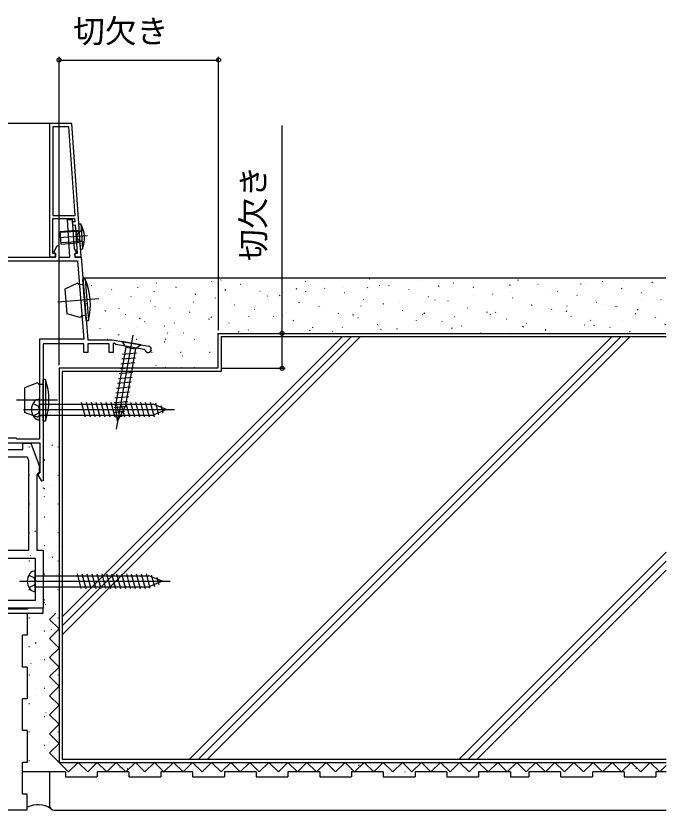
# Model space of a CAD drawing. Units: millimetres, scale not verified. Extents: x -525 to 525, y -783 to 779.
# Drawn here: x 152.4 to 357, y -263.8 to -14 of the extents above; entities that cross this region are included whole.
import ezdxf
from ezdxf.enums import TextEntityAlignment as Align

# ---------------------------------------------------------------- set-up
doc = ezdxf.new("R2010")
doc.units = ezdxf.units.MM
doc.header["$LTSCALE"] = 4
for name, color, linetype in [('0-2_YKK_11', 7, 'Continuous'), ('0-4_YKK_12', 2, 'Continuous'), ('0-5_YKK_13', 4, 'Continuous'), ('0-7_YKK_D', 6, 'Continuous'), ('0-9_YSS_K', 3, 'Continuous')]:
    doc.layers.add(name, color=color, linetype=linetype)
doc.styles.add('ＭＳ ゴシック', font='')
doc.styles.get('ＭＳ ゴシック').set_extended_font_data('MS Gothic')

msp = doc.modelspace()

# ---------------------------------------------------------------- linework, layer by layer
at = {"layer": '0-2_YKK_11'}
for points in [[(172.922, -89.747), (170, -47.847), (163, -47.847), (163, -89.747), (165, -89.747), (165, -88.747), (164, -88.747), (164, -77.747), (170.882, -77.747), (170.952, -78.749), (170.154, -78.805), (170.223, -79.803), (171.021, -79.747), (171.649, -88.747), (170.9, -88.747), (170.9, -89.747)], [(171.013, -76.747), (169.067, -48.847), (164, -48.847), (164, -76.747)], [(137.4, -147.147), (137.4, -91.047), (171.793, -91.047), (173.78, -115.647), (159.8, -115.647), (159.8, -147.147), (152.8, -147.147), (152.5, -146.847), (144.5, -146.847), (144.2, -147.147)], [(156.5, -182.047), (156.5, -153.998), (156.08, -152.847), (143, -152.847), (143, -154.347), (138.5, -154.347), (138.5, -182.047)], [(138.5, -184.547), (158.5, -184.547), (158.5, -197.847), (138.5, -197.847)]]:
    msp.add_lwpolyline(points, close=True, dxfattribs=at)
for points in [[(136, -146.347), (136, -89.847), (164.9, -89.847), (164.9, -88.939), (164.65, -88.643), (164.432, -88.213), (165.438, -86.201), (165.9, -86.31), (165.9, -89.847), (169.397, -89.847), (168.597, -78.047), (170.1, -78.047), (170.724, -87.249), (171.349, -88.18), (171.12, -88.646), (170.84, -88.966), (170.9, -89.847), (172.9, -89.847), (175, -115.847), (182.745, -115.847), (194.174, -117.862)], [(193.046, -119.148), (192.812, -118.942), (183.891, -117.369), (183.346, -116.912), (183, -117.074), (183, -119.847), (181.8, -119.847), (181.8, -117.147), (175, -117.147), (175, -119.847), (173.8, -119.847), (173.8, -117.147), (161, -117.147), (161, -160.279), (160.551, -160.396), (159.438, -158.393), (159.7, -157.947), (160, -157.647), (160, -148.347), (137.2, -148.347)], [(136.7, -151.547), (136.7, -151.847), (140.5, -151.847), (140.5, -150.147), (139.443, -148.976), (139.722, -148.347), (143, -148.347), (143, -150.347), (154.6, -150.347), (154.6, -148.347), (157.1, -148.347), (159.7, -155.476), (159.7, -157.553), (159.437, -157.851), (159, -158.347), (159, -182.047), (161, -182.047), (161, -200.347)], [(131, -201.847), (161, -201.847), (161, -200.347), (156.2, -200.347), (156.006, -200.497), (155.813, -200.647), (132, -200.647)], [(161, -200.347), (132, -200.347)]]:
    msp.add_lwpolyline(points, dxfattribs=at)
msp.add_arc((194, -118.847), 1, 197.48645, 80.00001, dxfattribs=at)
at = {"layer": '0-4_YKK_12'}
msp.add_line((163.5, -47.847), (2.499, -47.847), dxfattribs=at)
at = {"layer": '0-5_YKK_13'}
for p, q in [((172.754, -87.337), (172.197, -79.357)), ((172.197, -79.357), (172.842, -79.368)), ((172.842, -79.368), (173.391, -87.237)), ((171.365, -81.8), (166.377, -82.147)), ((171.339, -81.421), (172.088, -81.628)), ((171.339, -81.421), (171.617, -85.412)), ((171.365, -81.8), (172.182, -81.632)), ((171.954, -82.236), (171.426, -83.42)), ((173.62, -81.262), (171.954, -82.236)), ((174.895, -83.178), (165.978, -83.8)), ((172.113, -84.52), (171.426, -83.42)), ((173.898, -85.253), (172.113, -84.52)), ((171.591, -85.034), (166.603, -85.382)), ((166.629, -85.76), (171.617, -85.412)), ((171.591, -85.034), (172.423, -85.087)), ((171.617, -85.412), (172.331, -85.103)), ((172.754, -87.337), (173.391, -87.237)), ((174.179, -96.811), (173.467, -96.868)), ((174.514, -109.826), (173.467, -96.868)), ((174.179, -96.811), (175.226, -109.768)), ((167.795, -99.927), (168.424, -107.717)), ((178.462, -102.986), (165.572, -104.027)), ((174.514, -109.826), (174.385, -108.231)), ((174.514, -109.826), (175.226, -109.768)), ((189.191, -114.445), (183.982, -143.989)), ((186.962, -118.164), (183.743, -136.417)), ((190.015, -118.703), (186.796, -136.955)), ((191.81, -117.446), (190.015, -118.703)), ((190.061, -121.609), (185.729, -121.988)), ((190.33, -120.08), (185.999, -120.459)), ((189.521, -124.668), (185.19, -125.047)), ((189.791, -123.138), (185.459, -123.517)), ((189.252, -126.197), (184.92, -126.576)), ((161.714, -128.347), (161, -128.347)), ((161, -141.347), (161, -128.347)), ((161.714, -128.347), (161.714, -141.347)), ((188.712, -129.256), (184.381, -129.634)), ((188.982, -127.726), (184.65, -128.105)), ((155.1, -130.939), (155.1, -138.755)), ((188.173, -132.314), (183.841, -132.693)), ((188.443, -130.785), (184.111, -131.164)), ((165.486, -134.847), (152.554, -134.847)), ((159.8, -141.097), (159.8, -134.597)), ((187.903, -133.843), (183.572, -134.222)), ((157.808, -135.897), (159.528, -136.755)), ((159.8, -137.847), (159.528, -136.755)), ((159.8, -136.097), (195.575, -136.097)), ((172.944, -135.547), (174.176, -140.147)), ((174.497, -135.547), (175.729, -140.147)), ((176.05, -135.547), (177.282, -140.147)), ((177.602, -135.547), (178.835, -140.147)), ((179.155, -135.547), (180.388, -140.147)), ((180.708, -135.547), (181.941, -140.147)), ((182.261, -135.547), (183.494, -140.147)), ((187.364, -136.902), (183.299, -137.258)), ((187.634, -135.373), (183.302, -135.752)), ((184.416, -141.527), (183.743, -136.417)), ((184.416, -141.527), (183.743, -136.417)), ((183.814, -135.547), (185.047, -140.147)), ((184.416, -141.527), (186.796, -136.955)), ((185.367, -135.547), (186.6, -140.147)), ((186.92, -135.547), (188.152, -140.147)), ((188.473, -135.547), (189.705, -140.147)), ((190.026, -135.547), (191.258, -140.147)), ((191.579, -135.547), (192.811, -140.147)), ((193.132, -135.547), (194.364, -140.147)), ((194.684, -135.547), (195.894, -140.06)), ((199.8, -137.847), (195.575, -136.097)), ((196.306, -135.805), (197.292, -139.481)), ((198.053, -136.528), (198.689, -138.902)), ((154.8, -137.847), (202.3, -137.847)), ((157.808, -139.797), (159.528, -138.939)), ((159.8, -137.847), (159.528, -138.939)), ((159.8, -139.597), (195.575, -139.597)), ((161, -141.347), (161, -139.747)), ((186.626, -138.472), (183.495, -138.746)), ((199.8, -137.847), (195.575, -139.597)), ((199.8, -137.847), (195.575, -139.597)), ((161, -141.347), (161.714, -141.347)), ((185.805, -140.05), (183.691, -140.235)), ((156.508, -189.897), (158.228, -190.755)), ((158.5, -195.097), (158.5, -188.597)), ((171.644, -189.547), (172.876, -194.147)), ((173.197, -189.547), (174.429, -194.147)), ((174.75, -189.547), (175.982, -194.147)), ((176.302, -189.547), (177.535, -194.147)), ((177.855, -189.547), (179.088, -194.147)), ((179.408, -189.547), (180.641, -194.147)), ((180.961, -189.547), (182.194, -194.147)), ((182.514, -189.547), (183.747, -194.147)), ((184.067, -189.547), (185.3, -194.147)), ((185.62, -189.547), (186.852, -194.147)), ((187.173, -189.547), (188.405, -194.147)), ((188.726, -189.547), (189.958, -194.147)), ((190.279, -189.547), (191.511, -194.147)), ((191.832, -189.547), (193.064, -194.147)), ((193.384, -189.547), (194.594, -194.06)), ((195.006, -189.805), (195.992, -193.481)), ((153.5, -191.847), (201, -191.847)), ((158.5, -191.847), (158.228, -190.755)), ((158.5, -191.847), (158.228, -192.939)), ((158.5, -190.097), (194.275, -190.097)), ((198.5, -191.847), (194.275, -190.097)), ((198.5, -191.847), (194.275, -193.597)), ((198.5, -191.847), (194.275, -193.597)), ((196.753, -190.528), (197.389, -192.902)), ((156.508, -193.797), (158.228, -192.939)), ((158.5, -193.597), (194.275, -193.597))]:
    msp.add_line(p, q, dxfattribs=at)
for points in [[(166.629, -85.76), (166.351, -81.769), (171.339, -81.421)], [(173.596, -98.463), (172.3, -98.568), (171.761, -98.11), (167.795, -99.927)], [(174.385, -108.231), (173.089, -108.336), (172.631, -108.874), (168.424, -107.717)], [(191.81, -117.446), (185.704, -116.369), (186.962, -118.164), (190.015, -118.703)], [(161, -129.947), (159.7, -129.947), (159.2, -129.447), (155.1, -130.939)], [(161, -139.747), (159.7, -139.747), (159.2, -140.247), (155.1, -138.755)]]:
    msp.add_lwpolyline(points, dxfattribs=at)
for centre, radius, start, end in [((164.495, -83.904), 9.5, 339.461, 28.51645), ((172.142, -81.436), 0.2, 254.56687, 3.98872), ((172.41, -85.286), 0.2, 3.98872, 113.41058), ((155.849, -104.812), 20, 345.65214, 23.58329), ((142.8, -134.847), 20, 341.03444, 18.96559), ((159.788, -136.697), 2.1, 89.66112, 142.75083), ((161.3, -137.847), 4, 142.75083, 217.24917), ((159.788, -138.997), 2.1, 217.24917, 270.33888), ((160, -191.847), 4, 142.75083, 217.24917), ((158.488, -190.697), 2.1, 89.66112, 142.75083), ((158.488, -192.997), 2.1, 217.24917, 270.33888)]:
    msp.add_arc(centre, radius, start, end, dxfattribs=at)
at = {"layer": '0-7_YKK_D'}
for p, q in [((166, -123.845), (166, -26.847)), ((216.168, -112.847), (216.168, -26.847)), ((166, -27.847), (216.168, -27.847)), ((217.168, -113.847), (237.168, -113.847)), ((217.168, -124.845), (237.168, -124.845))]:
    msp.add_line(p, q, dxfattribs=at)
msp.add_lwpolyline([(236.168, -124.845), (236.168, -113.847), (236.168, -48.451)], dxfattribs=at)
for centre in [(166, -27.847), (216.168, -27.847), (236.168, -113.847), (236.168, -124.845)]:
    msp.add_circle(centre, 0.637, dxfattribs=at)
at = {"layer": '0-9_YSS_K'}
for p, q in [((173.425, -96.347), (356.959, -96.347)), ((216.858, -97.113), (216.99, -97.042)), ((263.703, -96.665), (263.834, -96.593)), ((278.94, -97.31), (278.96, -97.287)), ((310.392, -97.122), (310.524, -97.05)), ((343.713, -97.244), (343.733, -97.222)), ((354.995, -96.69), (355.015, -96.667)), ((176.243, -98.859), (176.374, -98.787)), ((190.801, -99.378), (190.821, -99.356)), ((196.55, -97.986), (196.682, -97.914)), ((202.78, -99.283), (202.912, -99.212)), ((202.784, -98.041), (202.804, -98.019)), ((214.066, -97.487), (214.086, -97.464)), ((223.087, -98.411), (223.219, -98.339)), ((240.678, -99.931), (240.818, -99.666)), ((243.395, -97.538), (243.527, -97.466)), ((249.469, -99.74), (249.601, -99.668)), ((255.574, -99.313), (255.594, -99.29)), ((263.054, -99.543), (263.194, -99.277)), ((266.856, -98.758), (266.876, -98.736)), ((269.777, -98.867), (269.909, -98.795)), ((285.429, -99.154), (285.569, -98.889)), ((290.085, -97.995), (290.216, -97.923)), ((296.314, -99.292), (296.446, -99.22)), ((307.805, -98.766), (307.945, -98.501)), ((316.622, -98.419), (316.753, -98.347)), ((330.18, -98.378), (330.32, -98.112)), ((331.73, -98.581), (331.75, -98.559)), ((336.929, -97.546), (337.061, -97.474)), ((343.004, -99.749), (343.135, -99.677)), ((352.556, -97.989), (352.696, -97.724)), ((178.717, -100.827), (178.737, -100.804)), ((182.472, -100.156), (182.604, -100.084)), ((188.547, -102.359), (188.678, -102.287)), ((195.927, -100.708), (196.067, -100.443)), ((208.854, -101.486), (208.986, -101.414)), ((218.303, -100.319), (218.443, -100.054)), ((229.162, -100.613), (229.294, -100.541)), ((231.507, -102.098), (231.527, -102.076)), ((235.391, -101.91), (235.523, -101.838)), ((243.591, -100.65), (243.611, -100.627)), ((255.699, -101.037), (255.831, -100.965)), ((276.007, -100.165), (276.138, -100.093)), ((282.081, -102.367), (282.213, -102.295)), ((296.381, -101.921), (296.401, -101.899)), ((302.389, -101.494), (302.52, -101.422)), ((308.364, -100.584), (308.384, -100.562)), ((319.646, -100.03), (319.666, -100.007)), ((322.696, -100.621), (322.828, -100.549)), ((328.926, -101.919), (329.057, -101.847)), ((349.233, -101.046), (349.365, -100.974)), ((174.469, -104.529), (174.6, -104.457)), ((194.776, -103.656), (194.908, -103.584)), ((208.242, -103.989), (208.262, -103.967)), ((215.084, -102.783), (215.216, -102.711)), ((220.225, -102.653), (220.245, -102.63)), ((221.158, -104.985), (221.29, -104.913)), ((241.466, -104.113), (241.598, -104.041)), ((261.773, -103.24), (261.905, -103.168)), ((268.003, -104.537), (268.135, -104.465)), ((273.015, -103.924), (273.035, -103.902)), ((284.297, -103.37), (284.317, -103.347)), ((288.311, -103.664), (288.442, -103.592)), ((308.618, -102.791), (308.75, -102.719)), ((314.693, -104.994), (314.824, -104.922)), ((335, -104.121), (335.132, -104.049)), ((337.087, -104.641), (337.107, -104.619)), ((349.171, -103.192), (349.191, -103.17)), ((355.308, -103.248), (355.439, -103.176)), ((180.543, -106.731), (180.675, -106.659)), ((184.876, -105.993), (184.896, -105.97)), ((196.158, -105.438), (196.178, -105.416)), ((200.851, -105.858), (200.982, -105.786)), ((207.08, -107.155), (207.212, -107.083)), ((227.388, -106.283), (227.52, -106.211)), ((237.666, -107.264), (237.686, -107.242)), ((247.695, -105.41), (247.827, -105.338)), ((248.948, -106.709), (248.968, -106.687)), ((261.032, -105.261), (261.052, -105.239)), ((274.077, -106.739), (274.209, -106.667)), ((280.909, -107.709), (281.049, -107.443)), ((294.385, -105.866), (294.517, -105.795)), ((300.615, -107.164), (300.746, -107.092)), ((303.284, -107.32), (303.425, -107.055)), ((313.822, -106.532), (313.842, -106.51)), ((320.922, -106.291), (321.054, -106.219)), ((325.66, -106.932), (325.8, -106.667)), ((325.805, -105.196), (325.825, -105.173)), ((341.23, -105.418), (341.361, -105.346)), ((348.035, -106.544), (348.176, -106.278)), ((186.773, -108.028), (186.904, -107.956)), ((191.407, -109.262), (191.547, -108.997)), ((213.155, -109.358), (213.286, -109.286)), ((213.783, -108.874), (213.923, -108.608)), ((225.683, -108.601), (225.703, -108.578)), ((233.462, -108.485), (233.594, -108.413)), ((236.158, -108.485), (236.298, -108.22)), ((239.692, -109.782), (239.824, -109.71)), ((253.77, -107.612), (253.902, -107.54)), ((258.534, -108.097), (258.674, -107.832)), ((259.999, -108.909), (260.131, -108.837)), ((278.473, -109.872), (278.493, -109.85)), ((280.307, -108.037), (280.439, -107.965)), ((290.456, -108.535), (290.476, -108.513)), ((301.738, -107.981), (301.758, -107.958)), ((306.689, -109.366), (306.821, -109.294)), ((326.997, -108.493), (327.128, -108.421)), ((333.226, -109.79), (333.358, -109.719)), ((343.246, -109.807), (343.266, -109.785)), ((347.304, -107.62), (347.436, -107.549)), ((353.534, -108.918), (353.665, -108.846)), ((354.528, -109.252), (354.548, -109.23)), ((178.769, -112.401), (178.901, -112.329)), ((190.334, -111.941), (190.354, -111.918)), ((192.847, -110.231), (192.979, -110.159)), ((199.077, -111.528), (199.208, -111.456)), ((202.317, -110.604), (202.337, -110.582)), ((213.599, -110.049), (213.619, -110.027)), ((219.384, -110.655), (219.516, -110.583)), ((245.766, -111.984), (245.898, -111.913)), ((255.107, -111.875), (255.127, -111.853)), ((266.074, -111.112), (266.206, -111.04)), ((266.389, -111.321), (266.409, -111.298)), ((267.202, -112.671), (267.342, -112.405)), ((272.303, -112.409), (272.435, -112.337)), ((286.381, -110.239), (286.513, -110.167)), ((289.577, -112.282), (289.718, -112.017)), ((292.611, -111.536), (292.743, -111.464)), ((311.953, -111.894), (312.093, -111.629)), ((312.919, -110.663), (313.05, -110.591)), ((331.263, -111.144), (331.283, -111.121)), ((334.328, -111.506), (334.469, -111.24)), ((339.301, -111.993), (339.432, -111.921)), ((356.704, -111.117), (356.844, -110.852)), ((260.804, -114.847), (167, -208.651)), ((257.976, -114.847), (167, -205.823)), ((255.147, -114.847), (167, -202.994)), ((178.25, -113.389), (178.27, -113.367)), ((184.642, -114.388), (184.892, -114.222)), ((200.075, -113.836), (200.216, -113.57)), ((205.151, -113.73), (205.283, -113.658)), ((340, -114.847), (207, -247.847)), ((342.828, -114.847), (209.828, -247.847)), ((345.657, -114.847), (212.657, -247.847)), ((215.998, -113.847), (356.963, -113.847)), ((215.998, -113.847), (215.998, -124.845)), ((216.998, -114.847), (356.964, -114.847)), ((216.998, -114.847), (216.998, -125.845)), ((222.451, -113.447), (222.591, -113.182)), ((225.459, -112.857), (225.59, -112.785)), ((243.124, -113.212), (243.144, -113.19)), ((244.826, -113.059), (244.967, -112.794)), ((251.996, -113.282), (252.128, -113.21)), ((298.685, -113.738), (298.817, -113.666)), ((307.897, -113.147), (307.917, -113.124)), ((318.993, -112.866), (319.125, -112.794)), ((319.179, -112.592), (319.199, -112.57)), ((345.53, -113.29), (345.662, -113.218)), ((181.146, -115.646), (181.296, -115.646)), ((190.266, -115.646), (190.416, -115.646)), ((193.558, -116.378), (193.586, -116.368)), ((199.05, -116.605), (199.3, -116.439)), ((199.386, -115.646), (199.536, -115.646)), ((208.506, -115.646), (208.656, -115.646)), ((195.111, -119.771), (195.261, -119.771)), ((204.231, -119.771), (204.381, -119.771)), ((213.085, -117.986), (213.114, -117.976)), ((213.351, -119.771), (213.501, -119.771)), ((204.856, -120.9), (204.884, -120.89)), ((215.998, -124.845), (166, -124.845)), ((166, -124.845), (166, -248.847)), ((196.485, -123.865), (196.514, -123.855)), ((199.386, -124.616), (199.536, -124.616)), ((204.465, -124.774), (204.715, -124.609)), ((208.506, -124.616), (208.656, -124.616)), ((216.998, -125.845), (167, -125.845)), ((167, -125.845), (167, -247.847)), ((156.486, -149.545), (156.636, -149.545)), ((156.694, -149.753), (156.722, -149.743)), ((163.688, -149.087), (163.938, -148.921)), ((165.606, -149.545), (165.756, -149.545)), ((161.331, -153.67), (161.481, -153.67)), ((156.486, -158.515), (156.636, -158.515)), ((158.49, -157.639), (158.519, -157.629)), ((165.606, -158.515), (165.756, -158.515)), ((162.998, -161.845), (162.996, -161.847)), ((161.035, -162.596), (161.285, -162.431)), ((161.331, -162.64), (161.481, -162.64)), ((161.418, -165.125), (161.446, -165.115)), ((156.486, -167.485), (156.636, -167.485)), ((165.606, -167.485), (165.756, -167.485)), ((161.331, -171.61), (161.481, -171.61)), ((163.356, -172.962), (163.384, -172.952)), ((156.486, -176.455), (156.636, -176.455)), ((158.381, -176.106), (158.632, -175.94)), ((165.606, -176.455), (165.756, -176.455)), ((161.331, -180.58), (161.481, -180.58)), ((165.153, -180.849), (165.181, -180.839)), ((156.924, -183.763), (156.952, -183.753)), ((163.796, -184.275), (164.046, -184.11)), ((356.98, -182.72), (291.853, -247.847)), ((156.486, -185.425), (156.636, -185.425)), ((165.606, -185.425), (165.756, -185.425)), ((356.981, -185.547), (294.681, -247.847)), ((161.331, -189.55), (161.481, -189.55)), ((356.982, -188.375), (297.51, -247.847)), ((158.72, -191.649), (158.749, -191.639)), ((156.486, -194.395), (156.636, -194.395)), ((165.606, -194.395), (165.756, -194.395)), ((161.143, -197.785), (161.393, -197.619)), ((161.331, -198.52), (161.481, -198.52)), ((161.648, -199.135), (161.676, -199.125)), ((155.996, -201.847), (155.996, -208.846)), ((164.995, -201.847), (162.996, -203.847)), ((156.486, -203.365), (156.636, -203.365)), ((165.996, -206.847), (162.996, -203.847)), ((165.606, -203.365), (165.756, -203.365)), ((165.996, -206.847), (162.996, -209.847)), ((163.586, -206.972), (163.614, -206.962)), ((155.996, -208.846), (154.496, -208.846)), ((154.496, -218.846), (154.496, -208.846)), ((161.331, -207.49), (161.481, -207.49)), ((165.996, -212.847), (162.996, -209.847)), ((156.486, -212.335), (156.636, -212.335)), ((158.489, -211.295), (158.739, -211.129)), ((165.606, -212.335), (165.756, -212.335)), ((165.996, -212.847), (162.996, -215.847)), ((165.383, -214.859), (165.411, -214.849)), ((161.331, -216.46), (161.481, -216.46)), ((165.996, -218.847), (162.996, -215.847)), ((155.996, -218.846), (154.496, -218.846)), ((155.996, -218.846), (155.996, -228.846)), ((157.154, -217.773), (157.182, -217.763)), ((165.996, -218.847), (162.996, -221.847)), ((156.486, -221.305), (156.636, -221.305)), ((165.996, -224.847), (162.996, -221.847)), ((165.606, -221.305), (165.756, -221.305)), ((156, -224.696), (156.086, -224.639)), ((165.996, -224.847), (162.996, -227.847)), ((158.95, -225.659), (158.979, -225.649)), ((161.331, -225.43), (161.481, -225.43)), ((155.996, -228.846), (154.496, -228.846)), ((154.496, -238.846), (154.496, -228.846)), ((165.996, -230.847), (162.996, -227.847)), ((156.486, -230.275), (156.636, -230.275)), ((165.996, -230.847), (162.996, -233.847)), ((165.606, -230.275), (165.756, -230.275)), ((161.331, -234.4), (161.481, -234.4)), ((161.878, -233.145), (161.906, -233.135)), ((165.996, -236.847), (162.996, -233.847)), ((165.996, -236.847), (162.996, -239.847)), ((155.996, -238.846), (154.496, -238.846)), ((156.486, -239.245), (156.636, -239.245)), ((165.996, -242.847), (162.996, -239.847)), ((165.606, -239.245), (165.756, -239.245)), ((163.816, -240.982), (163.844, -240.972)), ((161.331, -243.37), (161.481, -243.37)), ((165.996, -242.847), (162.996, -245.847)), ((165.996, -248.847), (162.996, -245.847)), ((154.496, -258.846), (154.496, -248.846)), ((156.486, -248.215), (156.636, -248.215)), ((165.606, -248.215), (165.756, -248.215)), ((165.613, -248.869), (165.641, -248.859)), ((166, -248.847), (356.996, -248.847)), ((169, -251.847), (166, -248.847)), ((167, -247.847), (356.996, -247.847)), ((169, -251.847), (172, -248.847)), ((175, -251.847), (172, -248.847)), ((175, -251.847), (178, -248.847)), ((181, -251.847), (178, -248.847)), ((181, -251.847), (184, -248.847)), ((187, -251.847), (184, -248.847)), ((187, -251.847), (190, -248.847)), ((193, -251.847), (190, -248.847)), ((193, -251.847), (196, -248.847)), ((199, -251.847), (196, -248.847)), ((199, -251.847), (202, -248.847)), ((205, -251.847), (202, -248.847)), ((205, -251.847), (208, -248.847)), ((211, -251.847), (208, -248.847)), ((211, -251.847), (214, -248.847)), ((217, -251.847), (214, -248.847)), ((217, -251.847), (220, -248.847)), ((223, -251.847), (220, -248.847)), ((223, -251.847), (226, -248.847)), ((229, -251.847), (226, -248.847)), ((229, -251.847), (232, -248.847)), ((235, -251.847), (232, -248.847)), ((235, -251.847), (238, -248.847)), ((241, -251.847), (238, -248.847)), ((241, -251.847), (244, -248.847)), ((247, -251.847), (244, -248.847)), ((247, -251.847), (250, -248.847)), ((253, -251.847), (250, -248.847)), ((253, -251.847), (256, -248.847)), ((259, -251.847), (256, -248.847)), ((259, -251.847), (262, -248.847)), ((260.255, -249.718), (260.505, -249.552)), ((261.455, -249.021), (261.483, -249.011)), ((265, -251.847), (262, -248.847)), ((265, -251.847), (268, -248.847)), ((271, -251.847), (268, -248.847)), ((271, -251.847), (274, -248.847)), ((277, -251.847), (274, -248.847)), ((277, -251.847), (280, -248.847)), ((283, -251.847), (280, -248.847)), ((283, -251.847), (286, -248.847)), ((289, -251.847), (286, -248.847)), ((289, -251.847), (292, -248.847)), ((295, -251.847), (292, -248.847)), ((295, -251.847), (298, -248.847)), ((301, -251.847), (298, -248.847)), ((301, -251.847), (304, -248.847)), ((307, -251.847), (304, -248.847)), ((307, -251.847), (310, -248.847)), ((308.74, -249.322), (308.768, -249.312)), ((313, -251.847), (310, -248.847)), ((313, -251.847), (316, -248.847)), ((319, -251.847), (316, -248.847)), ((319, -251.847), (322, -248.847)), ((325, -251.847), (322, -248.847)), ((325, -251.847), (328, -248.847)), ((331, -251.847), (328, -248.847)), ((331, -251.847), (334, -248.847)), ((337, -251.847), (334, -248.847)), ((337, -251.847), (340, -248.847)), ((343, -251.847), (340, -248.847)), ((343, -251.847), (346, -248.847)), ((349, -251.847), (346, -248.847)), ((349, -251.847), (352, -248.847)), ((355, -251.847), (352, -248.847)), ((355, -251.847), (356.997, -249.85)), ((167.994, -251.847), (154.496, -251.847)), ((157.384, -251.783), (157.412, -251.773)), ((162.996, -251.847), (162.996, -262.347)), ((167.994, -251.847), (167.994, -253.347)), ((185.141, -250.476), (185.169, -250.466)), ((187.413, -250.917), (187.663, -250.752)), ((187.994, -251.847), (187.994, -253.347)), ((207.994, -251.847), (197.994, -251.847)), ((197.994, -251.847), (197.994, -253.347)), ((207.994, -251.847), (207.994, -253.347)), ((217.994, -251.847), (217.994, -253.347)), ((227.994, -251.847), (217.994, -251.847)), ((233.556, -250.377), (233.585, -250.367)), ((237.994, -251.847), (237.994, -253.347)), ((237.994, -251.847), (237.994, -253.347)), ((247.994, -251.847), (237.994, -251.847)), ((247.994, -251.847), (237.994, -251.847)), ((257.994, -251.847), (257.994, -253.347)), ((267.994, -251.847), (257.994, -251.847)), ((274.795, -251.847), (274.913, -251.769)), ((277.994, -251.847), (277.994, -253.347)), ((277.994, -251.847), (277.994, -253.347)), ((287.994, -251.847), (277.994, -251.847)), ((287.994, -251.847), (277.994, -251.847)), ((280.983, -250.628), (281.011, -250.618)), ((297.994, -251.847), (297.994, -253.347)), ((307.994, -251.847), (297.994, -251.847)), ((300.645, -251.852), (300.845, -251.852)), ((313.815, -251.847), (313.815, -253.347)), ((323.815, -251.847), (313.815, -251.847)), ((328.267, -250.93), (328.296, -250.92)), ((333.815, -251.847), (333.815, -253.347)), ((333.815, -251.847), (333.815, -253.347)), ((343.815, -251.847), (333.815, -251.847)), ((347.505, -250.735), (347.755, -250.57)), ((353.815, -251.847), (353.815, -253.347)), ((356.997, -251.847), (353.815, -251.847)), ((167.994, -253.347), (177.994, -253.347)), ((187.994, -253.347), (197.994, -253.347)), ((207.994, -253.347), (217.994, -253.347)), ((155.996, -258.846), (154.496, -258.846)), ((155.996, -263.844), (155.996, -258.846)), ((155.996, -263.844), (145.496, -263.844)), ((164.491, -263.847), (357, -263.847))]:
    msp.add_line(p, q, dxfattribs=at)
for points in [[(155.996, -238.846), (155.996, -248.846), (154.496, -248.846)], [(187.994, -251.847), (177.994, -251.847), (177.994, -253.347)], [(227.994, -251.847), (227.994, -253.347), (237.994, -253.347)], [(247.994, -251.847), (247.994, -253.347), (257.994, -253.347)], [(267.994, -251.847), (267.994, -253.347), (277.994, -253.347)], [(287.994, -251.847), (287.994, -253.347), (297.994, -253.347)], [(307.994, -251.847), (307.994, -253.347), (313.815, -253.347)], [(323.815, -251.847), (323.815, -253.347), (333.815, -253.347)], [(343.815, -251.847), (343.815, -253.347), (353.815, -253.347)]]:
    msp.add_lwpolyline(points, dxfattribs=at)
for centre, radius, start, end in [((159.34, -269.866), 7.692, 58.7595, 115.76844), ((164.496, -262.347), 1.5, 180, 270)]:
    msp.add_arc(centre, radius, start, end, dxfattribs=at)

# ---------------------------------------------------------------- texts
at = {"layer": '0-7_YKK_D', "style": 'ＭＳ ゴシック'}
msp.add_text('切欠き', height=7.331, dxfattribs=at).set_placement((170.402, -24.654), align=Align.BOTTOM_LEFT)
msp.add_text('切欠き', height=7.331, rotation=90, dxfattribs=at).set_placement((232.975, -91.076), align=Align.BOTTOM_LEFT)

doc.saveas('drawing.dxf')
